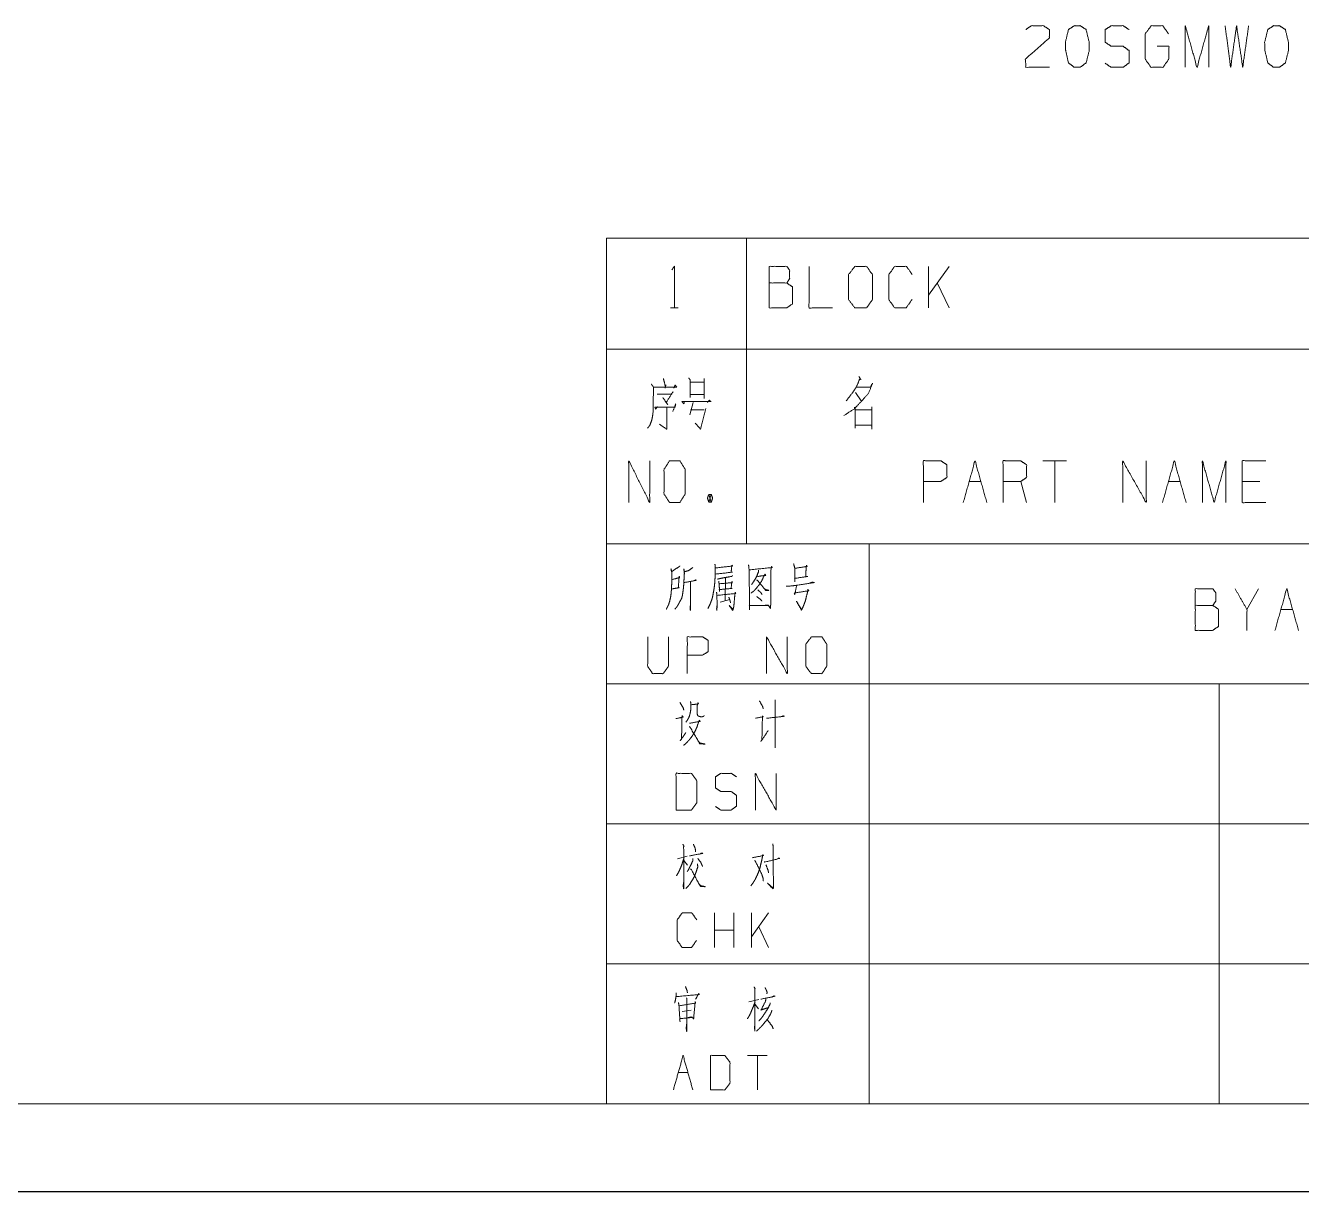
# Model space of a CAD drawing. Header units: millimetres. Extents: x 2210 to 79821, y -19430 to 2344.
# Drawn here: x 10718.9 to 10791.8, y 1492.8 to 1559.4 of the extents above; entities that cross this region are included whole.
import ezdxf

# ---------------------------------------------------------------- set-up
doc = ezdxf.new("R2010")
doc.units = ezdxf.units.MM
doc.layers.add('101', color=7, linetype='Continuous', true_color=0xffffff)

msp = doc.modelspace()

# ---------------------------------------------------------------- linework, layer by layer
msp.add_line((2209.782, 1492.822), (13049.157, 1492.822))
at = {"layer": '101', "color": 72, "linetype": 'Continuous', "lineweight": 18}
for p, q in [((10752.074, 1547.284), (10760.074, 1547.284)), ((10752.074, 1547.284), (10752.074, 1540.934)), ((10760.074, 1547.284), (10760.074, 1540.934)), ((10760.074, 1547.284), (10800.074, 1547.284)), ((10771.646, 1545.672), (10770.479, 1544.022)), ((10770.479, 1543.297), (10770.479, 1545.672)), ((10771.646, 1543.297), (10770.974, 1544.722)), ((10755.743, 1543.297), (10756.168, 1543.297)), ((10752.074, 1540.934), (10760.074, 1540.934)), ((10752.074, 1540.934), (10752.074, 1529.822)), ((10760.074, 1540.934), (10760.074, 1529.822)), ((10760.074, 1540.934), (10800.074, 1540.934)), ((10756.834, 1539.047), (10757.65, 1539.047)), ((10757.666, 1539.272), (10757.666, 1538.122)), ((10756.834, 1538.347), (10757.65, 1538.347)), ((10757.023, 1537.897), (10756.834, 1537.197)), ((10766.306, 1538.472), (10766.624, 1537.997)), ((10756.882, 1537.472), (10757.666, 1537.472)), ((10778.353, 1534.559), (10777.01, 1534.559)), ((10777.682, 1534.559), (10777.682, 1532.184)), ((10772.793, 1533.384), (10773.464, 1533.384)), ((10776.077, 1532.184), (10775.741, 1533.384)), ((10784.175, 1533.384), (10784.847, 1533.384)), ((10789.4, 1533.384), (10788.392, 1533.384)), ((10757.92, 1532.634), (10758.061, 1532.209)), ((10752.074, 1529.822), (10760.074, 1529.822)), ((10760.074, 1529.822), (10800.074, 1529.822)), ((10758.867, 1527.869), (10758.851, 1526.567)), ((10789.329, 1527.251), (10788.658, 1526.076)), ((10758.57, 1526.478), (10759.116, 1526.633)), ((10790.598, 1526.076), (10791.27, 1526.076)), ((10756.691, 1511.972), (10756.135, 1511.827)), ((10756.501, 1511.723), (10756.706, 1511.454)), ((10758.242, 1506.766), (10758.242, 1508.732)), ((10759.354, 1506.766), (10759.354, 1508.732)), ((10761.329, 1508.732), (10760.363, 1507.366)), ((10760.363, 1506.766), (10760.363, 1508.732)), ((10761.329, 1506.766), (10760.773, 1507.946)), ((10759.354, 1507.759), (10758.242, 1507.759)), ((10760.77, 1503.786), (10760.199, 1503.662)), ((10756.395, 1503.103), (10756.922, 1503.186)), ((10760.565, 1503.496), (10760.755, 1503.248)), ((10761.253, 1500.588), (10760.141, 1500.588)), ((10760.697, 1500.588), (10760.697, 1498.621)), ((10756.176, 1499.615), (10756.732, 1499.615))]:
    msp.add_line(p, q, dxfattribs=at)
at = {"layer": '101', "color": 133, "linetype": 'Continuous', "lineweight": 18}
for p, q in [((10752.074, 1529.822), (10932.074, 1529.822)), ((10752.074, 1529.822), (10752.074, 1497.822)), ((10767.074, 1529.822), (10767.074, 1497.822)), ((10752.074, 1521.822), (10932.074, 1521.822)), ((10787.074, 1521.822), (10787.074, 1497.822)), ((10752.074, 1513.822), (10802.074, 1513.822)), ((10752.074, 1505.822), (10802.074, 1505.822)), ((10542.074, 1497.822), (10932.074, 1497.822)), ((10752.074, 1497.822), (10932.074, 1497.822)), ((10517.074, 1492.822), (10937.074, 1492.822))]:
    msp.add_line(p, q, dxfattribs=at)
at = {"layer": '101', "color": 72, "linetype": 'Continuous', "lineweight": 18}
for points, knots in [([(10776.03, 1559.195), (10776.349, 1559.42), (10777.038, 1559.42), (10777.374, 1559.195), (10777.374, 1558.72), (10776.013, 1557.52), (10776.03, 1557.045), (10777.374, 1557.045)], [0, 0, 0.069691, 0.192979, 0.265274, 0.350227, 0.674741, 0.759752, 1, 1]), ([(10779.138, 1557.045), (10779.473, 1557.295), (10779.65, 1557.995), (10779.65, 1558.47), (10779.473, 1559.195), (10779.138, 1559.42), (10778.802, 1559.42), (10778.466, 1559.195), (10778.289, 1558.47), (10778.307, 1557.995), (10778.466, 1557.295), (10778.802, 1557.045), (10779.138, 1557.045)], [0, 0, 0.067524, 0.18397, 0.260583, 0.380943, 0.446139, 0.500306, 0.565503, 0.685862, 0.762528, 0.878309, 0.945833, 1, 1]), ([(10780.566, 1557.27), (10780.901, 1557.045), (10781.591, 1557.045), (10781.927, 1557.295), (10781.927, 1557.995), (10781.591, 1558.245), (10780.919, 1558.245), (10780.566, 1558.47), (10780.566, 1559.195), (10780.919, 1559.42), (10781.591, 1559.42), (10781.927, 1559.195)], [0, 0, 0.068037, 0.184056, 0.254519, 0.372335, 0.442798, 0.555842, 0.62637, 0.748394, 0.818922, 0.931966, 1, 1]), ([(10783.531, 1558.245), (10784.203, 1558.245), (10784.203, 1557.52), (10783.867, 1557.045), (10783.178, 1557.045), (10782.842, 1557.52), (10782.842, 1558.945), (10783.196, 1559.42), (10783.85, 1559.42), (10784.185, 1558.945)], [0, 0, 0.103295, 0.214795, 0.304261, 0.410274, 0.49974, 0.718895, 0.809957, 0.910534, 1, 1]), ([(10785.136, 1557.045), (10785.136, 1559.42), (10785.808, 1557.045), (10786.48, 1559.42), (10786.48, 1557.045)], [0, 0, 0.245192, 0.5, 0.754808, 1, 1]), ([(10787.413, 1559.42), (10787.731, 1557.045), (10788.067, 1559.42), (10788.42, 1557.045), (10788.756, 1559.42)], [0, 0, 0.249745, 0.499742, 0.750003, 1, 1]), ([(10790.52, 1557.045), (10790.856, 1557.295), (10791.033, 1557.995), (10791.033, 1558.47), (10790.856, 1559.195), (10790.52, 1559.42), (10790.184, 1559.42), (10789.848, 1559.195), (10789.672, 1558.47), (10789.689, 1557.995), (10789.848, 1557.295), (10790.184, 1557.045), (10790.52, 1557.045)], [0, 0, 0.067524, 0.18397, 0.260583, 0.380943, 0.446139, 0.500306, 0.565503, 0.685862, 0.762528, 0.878309, 0.945833, 1, 1]), ([(10755.814, 1545.472), (10755.955, 1545.672), (10755.955, 1543.297)], [0, 0, 0.093491, 1, 1]), ([(10761.374, 1544.722), (10761.374, 1545.672), (10762.381, 1545.672), (10762.54, 1545.447), (10762.54, 1544.972), (10762.381, 1544.722), (10761.374, 1544.722), (10761.374, 1543.297), (10762.363, 1543.297), (10762.699, 1543.522), (10762.699, 1544.497), (10762.381, 1544.722)], [0, 0, 0.115917, 0.238846, 0.272468, 0.330427, 0.366584, 0.489512, 0.663388, 0.78416, 0.833484, 0.952452, 1, 1]), ([(10763.65, 1545.672), (10763.65, 1543.297), (10764.993, 1543.297)], [0, 0, 0.638733, 1, 1]), ([(10766.262, 1543.297), (10766.934, 1543.297), (10767.27, 1543.772), (10767.27, 1545.197), (10766.934, 1545.672), (10766.262, 1545.672), (10765.909, 1545.197), (10765.909, 1543.772), (10766.262, 1543.297)], [0, 0, 0.102684, 0.191619, 0.409477, 0.498411, 0.601095, 0.691619, 0.909477, 1, 1]), ([(10769.529, 1543.772), (10769.193, 1543.297), (10768.539, 1543.297), (10768.203, 1543.772), (10768.203, 1545.197), (10768.539, 1545.672), (10769.21, 1545.672), (10769.546, 1545.197)], [0, 0, 0.11457, 0.243368, 0.357935, 0.638584, 0.753151, 0.88543, 1, 1]), ([(10756.772, 1539.297), (10756.85, 1539.197), (10756.85, 1538.172)], [0, 0, 0.110318, 1, 1]), ([(10766.5, 1539.372), (10766.606, 1539.197), (10766.553, 1539.272), (10766.359, 1538.797), (10766.129, 1538.447), (10765.775, 1537.997)], [0, 0, 0.113643, 0.164652, 0.449685, 0.682203, 1, 1]), ([(10754.638, 1538.947), (10754.763, 1538.772), (10754.732, 1537.272), (10754.669, 1536.897), (10754.559, 1536.597), (10754.418, 1536.422)], [0, 0, 0.081566, 0.649824, 0.793832, 0.914832, 1, 1]), ([(10754.779, 1538.772), (10756.081, 1538.772), (10756.003, 1538.897), (10755.924, 1538.722)], [0, 0, 0.79327, 0.883171, 1, 1]), ([(10755.328, 1539.272), (10755.438, 1538.822), (10755.469, 1538.897), (10755.422, 1538.722)], [0, 0, 0.638265, 0.750293, 1, 1]), ([(10766.394, 1538.772), (10767.154, 1538.772), (10767.278, 1538.997), (10767.048, 1538.422), (10766.624, 1537.947), (10766.217, 1537.522), (10765.634, 1537.147)], [0, 0, 0.213824, 0.286066, 0.460275, 0.639447, 0.80491, 1, 1]), ([(10754.983, 1537.647), (10754.889, 1537.522), (10754.842, 1537.622), (10755.987, 1537.622), (10756.034, 1537.822), (10755.861, 1537.372)], [0, 0, 0.074524, 0.127161, 0.67261, 0.770465, 1, 1]), ([(10754.967, 1538.372), (10755.783, 1538.372), (10755.877, 1538.497), (10755.485, 1537.897), (10755.579, 1537.772), (10755.297, 1538.172)], [0, 0, 0.349352, 0.41636, 0.723317, 0.790325, 1, 1]), ([(10756.536, 1537.897), (10756.489, 1537.822), (10756.395, 1537.947), (10758.043, 1537.947), (10757.948, 1538.022), (10757.839, 1537.897)], [0, 0, 0.040633, 0.112439, 0.86841, 0.923643, 1, 1]), ([(10755.516, 1537.647), (10755.516, 1536.372), (10755.108, 1536.647)], [0, 0, 0.721581, 1, 1]), ([(10757.744, 1537.547), (10757.446, 1536.372), (10757.148, 1536.722)], [0, 0, 0.725031, 1, 1]), ([(10766.235, 1537.622), (10766.288, 1537.547), (10766.288, 1536.422), (10766.288, 1536.597), (10767.225, 1536.597), (10767.225, 1536.372), (10767.225, 1537.647), (10767.225, 1537.472), (10766.323, 1537.472)], [0, 0, 0.018725, 0.248079, 0.283757, 0.474741, 0.520613, 0.780549, 0.816226, 1, 1]), ([(10753.354, 1532.184), (10753.354, 1534.559), (10754.546, 1532.184), (10754.546, 1534.559)], [0, 0, 0.320621, 0.679379, 1, 1]), ([(10755.676, 1532.184), (10756.272, 1532.184), (10756.571, 1532.659), (10756.571, 1534.084), (10756.272, 1534.559), (10755.676, 1534.559), (10755.363, 1534.084), (10755.363, 1532.659), (10755.676, 1532.184)], [0, 0, 0.094594, 0.183574, 0.409674, 0.498654, 0.593248, 0.683574, 0.909674, 1, 1]), ([(10770.18, 1532.184), (10770.18, 1534.559), (10771.188, 1534.559), (10771.524, 1534.334), (10771.524, 1533.609), (10771.17, 1533.384), (10770.18, 1533.384)], [0, 0, 0.401146, 0.571314, 0.639588, 0.762043, 0.832817, 1, 1]), ([(10774.733, 1532.184), (10774.733, 1534.559), (10775.741, 1534.559), (10776.077, 1534.334), (10776.077, 1533.609), (10775.741, 1533.384), (10774.733, 1533.384)], [0, 0, 0.400952, 0.571034, 0.639278, 0.761674, 0.829918, 1, 1]), ([(10781.563, 1532.184), (10781.563, 1534.559), (10782.906, 1532.184), (10782.906, 1534.559)], [0, 0, 0.317574, 0.682426, 1, 1]), ([(10786.116, 1532.184), (10786.116, 1534.559), (10786.787, 1532.184), (10787.459, 1534.559), (10787.459, 1532.184)], [0, 0, 0.245192, 0.5, 0.754808, 1, 1]), ([(10789.736, 1532.184), (10788.392, 1532.184), (10788.392, 1534.559), (10789.736, 1534.559)], [0, 0, 0.26539, 0.73461, 1, 1]), ([(10757.92, 1532.209), (10758.061, 1532.209), (10758.14, 1532.434), (10758.061, 1532.634), (10757.92, 1532.634), (10757.842, 1532.434), (10757.92, 1532.209), (10758.061, 1532.634)], [0, 0, 0.086283, 0.23189, 0.363169, 0.449452, 0.580731, 0.726338, 1, 1]), ([(10756.276, 1528.554), (10756.213, 1528.51), (10755.792, 1528.223), (10755.761, 1528.399), (10755.808, 1528.223), (10755.808, 1527.649), (10755.792, 1527.295), (10755.776, 1527.052), (10755.745, 1526.81), (10755.698, 1526.589), (10755.636, 1526.368), (10755.558, 1526.213), (10755.495, 1526.081)], [0, 0, 0.024363, 0.186803, 0.243942, 0.302154, 0.485023, 0.597668, 0.675195, 0.753199, 0.825098, 0.898191, 0.953346, 1, 1]), ([(10757.01, 1528.466), (10756.76, 1528.289), (10756.526, 1528.223), (10756.494, 1528.399), (10756.526, 1528.134), (10756.51, 1527.869), (10756.494, 1527.582), (10756.479, 1527.339), (10756.448, 1527.119), (10756.416, 1526.876), (10756.369, 1526.699), (10756.291, 1526.567), (10756.213, 1526.412), (10756.135, 1526.28), (10756.057, 1526.169), (10755.979, 1526.081)], [0, 0, 0.096323, 0.172941, 0.229419, 0.31342, 0.396988, 0.487497, 0.564126, 0.634338, 0.711439, 0.768976, 0.817389, 0.871907, 0.92032, 0.962889, 1, 1]), ([(10758.273, 1528.664), (10758.289, 1528.466), (10758.289, 1528.112), (10758.273, 1527.781), (10758.258, 1527.56), (10758.227, 1527.273), (10758.18, 1527.03), (10758.133, 1526.765), (10758.07, 1526.567), (10757.992, 1526.368), (10757.868, 1526.125)], [0, 0, 0.076501, 0.212087, 0.339339, 0.424292, 0.535104, 0.630036, 0.733301, 0.813244, 0.895184, 1, 1]), ([(10758.32, 1528.443), (10759.288, 1528.554), (10759.241, 1528.598), (10759.194, 1528.201), (10759.272, 1528.201), (10758.305, 1528.09)], [0, 0, 0.39108, 0.416924, 0.577585, 0.60892, 1, 1]), ([(10760.193, 1528.62), (10760.224, 1528.333), (10760.255, 1526.059), (10760.24, 1526.302), (10761.348, 1526.302), (10761.27, 1526.324), (10761.114, 1526.302)], [0, 0, 0.069512, 0.617083, 0.675676, 0.942511, 0.962039, 1, 1]), ([(10760.24, 1528.333), (10761.551, 1528.466), (10761.504, 1528.532), (10761.473, 1528.333), (10761.457, 1526.346), (10761.442, 1526.125), (10761.332, 1526.302)], [0, 0, 0.32813, 0.348326, 0.398409, 0.893176, 0.948286, 1, 1]), ([(10762.768, 1528.686), (10762.831, 1528.421), (10762.831, 1527.649), (10762.831, 1527.847), (10763.58, 1527.958), (10763.455, 1527.958), (10763.486, 1528.51), (10763.502, 1528.598), (10763.533, 1528.532), (10763.424, 1528.51), (10762.831, 1528.421)], [0, 0, 0.076615, 0.294118, 0.350048, 0.563217, 0.598361, 0.753969, 0.779212, 0.799823, 0.831203, 1, 1]), ([(10755.839, 1527.229), (10755.87, 1527.251), (10756.229, 1527.317), (10756.182, 1527.295), (10756.229, 1527.98), (10756.26, 1527.891), (10755.823, 1527.781)], [0, 0, 0.022681, 0.239273, 0.269981, 0.676983, 0.732557, 1, 1]), ([(10756.51, 1527.604), (10757.212, 1527.737), (10757.166, 1527.759), (10757.088, 1527.715)], [0, 0, 0.834819, 0.895271, 1, 1]), ([(10756.869, 1527.649), (10756.869, 1526.015), (10756.853, 1526.125), (10756.869, 1526.302)], [0, 0, 0.849785, 0.907773, 1, 1]), ([(10759.272, 1528.002), (10759.226, 1527.958), (10758.835, 1527.891), (10758.617, 1527.847), (10758.414, 1527.803)], [0, 0, 0.07226, 0.516589, 0.766867, 1, 1]), ([(10758.492, 1527.693), (10758.508, 1527.538), (10758.539, 1527.097), (10758.523, 1527.207), (10759.257, 1527.273), (10759.194, 1527.273), (10759.241, 1527.671), (10759.272, 1527.604), (10758.508, 1527.538)], [0, 0, 0.056492, 0.217482, 0.258029, 0.525926, 0.548635, 0.694164, 0.720796, 1, 1]), ([(10760.677, 1527.98), (10760.739, 1527.958), (10761.176, 1528.024), (10761.13, 1528.09), (10760.927, 1527.671), (10760.771, 1527.45), (10760.63, 1527.273), (10760.49, 1527.119), (10760.333, 1527.008)], [0, 0, 0.033928, 0.260451, 0.302015, 0.540804, 0.679359, 0.795007, 0.902031, 1, 1]), ([(10760.755, 1528.311), (10760.755, 1528.201), (10760.614, 1527.869), (10760.443, 1527.604), (10760.365, 1527.494)], [0, 0, 0.119857, 0.510439, 0.853216, 1, 1]), ([(10760.646, 1527.737), (10760.692, 1527.737), (10761.176, 1527.163), (10761.348, 1527.163), (10761.176, 1527.207), (10761.098, 1527.251)], [0, 0, 0.037884, 0.645156, 0.784053, 0.927468, 1, 1]), ([(10762.347, 1527.406), (10762.55, 1527.406), (10762.955, 1527.45), (10763.954, 1527.604), (10763.845, 1527.627), (10763.689, 1527.582)], [0, 0, 0.107045, 0.322389, 0.855631, 0.914429, 1, 1]), ([(10758.367, 1527.052), (10758.383, 1526.854), (10758.398, 1526.346), (10758.383, 1526.015), (10758.367, 1526.103), (10758.398, 1526.324)], [0, 0, 0.147471, 0.523365, 0.768668, 0.835023, 1, 1]), ([(10758.398, 1526.876), (10759.46, 1526.986), (10759.429, 1527.052), (10759.413, 1526.942), (10759.366, 1526.434), (10759.351, 1526.235), (10759.288, 1526.015), (10759.085, 1526.302), (10759.304, 1526.081)], [0, 0, 0.374083, 0.399749, 0.43883, 0.61759, 0.687459, 0.767887, 0.891105, 1, 1]), ([(10760.724, 1527.185), (10760.895, 1527.03), (10760.973, 1526.92)], [0, 0, 0.630834, 1, 1]), ([(10762.94, 1527.45), (10762.831, 1526.92), (10762.799, 1527.008), (10763.627, 1527.141), (10763.58, 1527.229), (10763.58, 1527.141), (10763.486, 1526.765), (10763.424, 1526.523), (10763.346, 1526.324), (10763.283, 1526.169), (10763.236, 1526.059), (10763.205, 1526.037), (10762.924, 1526.545), (10763.221, 1526.081)], [0, 0, 0.136367, 0.159976, 0.371153, 0.396349, 0.418608, 0.516111, 0.579315, 0.633124, 0.675136, 0.705359, 0.714999, 0.861275, 1, 1]), ([(10785.71, 1526.301), (10785.71, 1527.251), (10786.717, 1527.251), (10786.876, 1527.026), (10786.876, 1526.551), (10786.717, 1526.301), (10785.71, 1526.301), (10785.71, 1524.876), (10786.699, 1524.876), (10787.035, 1525.101), (10787.035, 1526.076), (10786.717, 1526.301)], [0, 0, 0.115917, 0.238845, 0.272468, 0.330427, 0.366583, 0.489512, 0.663388, 0.78416, 0.833484, 0.952452, 1, 1]), ([(10788.658, 1524.876), (10788.658, 1526.076), (10787.986, 1527.251)], [0, 0, 0.469959, 1, 1]), ([(10759.07, 1526.765), (10759.132, 1526.589), (10759.163, 1526.456)], [0, 0, 0.579215, 1, 1]), ([(10760.661, 1526.81), (10760.864, 1526.655), (10760.958, 1526.545)], [0, 0, 0.637944, 1, 1]), ([(10754.431, 1524.502), (10754.431, 1522.824), (10754.712, 1522.405), (10755.305, 1522.405), (10755.618, 1522.824), (10755.618, 1524.502)], [0, 0, 0.33715, 0.438599, 0.557782, 0.66285, 1, 1]), ([(10756.694, 1522.405), (10756.694, 1524.502), (10757.584, 1524.502), (10757.88, 1524.303), (10757.88, 1523.663), (10757.568, 1523.464), (10756.694, 1523.464)], [0, 0, 0.401145, 0.571312, 0.639588, 0.762043, 0.832818, 1, 1]), ([(10761.22, 1522.405), (10761.22, 1524.502), (10762.406, 1522.405), (10762.406, 1524.502)], [0, 0, 0.317575, 0.682425, 1, 1]), ([(10763.78, 1522.405), (10764.373, 1522.405), (10764.669, 1522.824), (10764.669, 1524.083), (10764.373, 1524.502), (10763.78, 1524.502), (10763.467, 1524.083), (10763.467, 1522.824), (10763.78, 1522.405)], [0, 0, 0.102684, 0.19162, 0.409478, 0.498414, 0.601098, 0.69162, 0.909478, 1, 1]), ([(10756.273, 1520.761), (10756.46, 1520.452), (10756.492, 1520.32)], [0, 0, 0.726452, 1, 1]), ([(10756.882, 1520.805), (10756.898, 1520.607), (10756.898, 1520.386), (10756.866, 1520.187), (10756.819, 1519.988), (10756.757, 1519.856), (10756.695, 1519.745), (10756.617, 1519.635)], [0, 0, 0.161539, 0.340478, 0.503498, 0.668955, 0.787647, 0.890428, 1, 1]), ([(10756.913, 1520.629), (10757.335, 1520.673), (10757.303, 1520.739), (10757.257, 1520.562), (10757.257, 1520.408), (10757.257, 1520.121), (10757.272, 1520.055), (10757.303, 1519.988), (10757.366, 1519.966), (10757.444, 1519.944), (10757.553, 1519.944), (10757.616, 1519.966), (10757.662, 1520.01)], [0, 0, 0.256861, 0.301243, 0.412007, 0.505689, 0.679669, 0.720918, 0.765306, 0.805452, 0.854617, 0.920845, 0.960991, 1, 1]), ([(10760.815, 1520.849), (10761.002, 1520.518), (10761.033, 1520.386)], [0, 0, 0.736529, 1, 1]), ([(10761.704, 1520.916), (10761.72, 1520.761), (10761.72, 1518.178), (10761.704, 1518.354), (10761.72, 1518.575)], [0, 0, 0.049515, 0.872926, 0.929447, 1, 1]), ([(10756.039, 1519.834), (10756.46, 1519.922), (10756.398, 1520.01), (10756.382, 1519.834), (10756.367, 1518.664), (10756.289, 1518.575), (10756.617, 1519.039)], [0, 0, 0.167422, 0.209474, 0.278414, 0.733408, 0.779231, 1, 1]), ([(10756.819, 1519.569), (10757.428, 1519.679), (10757.381, 1519.745), (10757.241, 1519.348), (10757.163, 1519.171), (10757.085, 1519.017), (10756.96, 1518.818), (10756.819, 1518.641), (10756.679, 1518.487), (10756.57, 1518.377), (10756.476, 1518.31)], [0, 0, 0.254941, 0.288363, 0.462053, 0.541623, 0.612966, 0.709673, 0.80267, 0.888733, 0.952733, 1, 1]), ([(10760.581, 1519.856), (10761.018, 1519.944), (10760.986, 1519.988), (10760.955, 1518.619), (10760.893, 1518.531), (10761.314, 1519.149)], [0, 0, 0.163595, 0.183435, 0.685805, 0.725489, 1, 1]), ([(10761.221, 1519.856), (10762.235, 1519.966), (10762.173, 1519.988), (10762.048, 1519.944)], [0, 0, 0.837047, 0.891364, 1, 1]), ([(10756.804, 1519.37), (10756.835, 1519.37), (10757.413, 1518.399), (10757.709, 1518.377), (10757.413, 1518.443), (10757.335, 1518.531)], [0, 0, 0.016597, 0.617583, 0.775731, 0.937327, 1, 1]), ([(10756.055, 1514.612), (10756.929, 1514.612), (10757.241, 1515.031), (10757.241, 1516.29), (10756.929, 1516.709), (10756.055, 1516.709), (10756.055, 1514.612)], [0, 0, 0.142136, 0.227161, 0.43179, 0.516816, 0.658952, 1, 1]), ([(10758.302, 1514.811), (10758.599, 1514.612), (10759.207, 1514.612), (10759.504, 1514.833), (10759.504, 1515.451), (10759.207, 1515.672), (10758.614, 1515.672), (10758.302, 1515.87), (10758.302, 1516.511), (10758.614, 1516.709), (10759.207, 1516.709), (10759.504, 1516.511)], [0, 0, 0.068036, 0.184055, 0.254519, 0.372335, 0.4428, 0.555844, 0.62637, 0.748394, 0.81892, 0.931964, 1, 1]), ([(10760.581, 1514.612), (10760.581, 1516.709), (10761.767, 1514.612), (10761.767, 1516.709)], [0, 0, 0.317575, 0.682425, 1, 1]), ([(10756.442, 1512.655), (10756.516, 1512.531), (10756.486, 1512.572), (10756.486, 1510.13), (10756.457, 1510.274), (10756.486, 1510.481)], [0, 0, 0.048142, 0.065074, 0.880813, 0.930182, 1, 1]), ([(10757.042, 1512.655), (10757.13, 1512.469), (10757.159, 1512.344), (10757.159, 1512.22)], [0, 0, 0.449924, 0.728677, 1, 1]), ([(10761.578, 1512.676), (10761.607, 1512.448), (10761.607, 1510.875), (10761.622, 1510.357), (10761.607, 1510.15), (10761.593, 1510.109), (10761.271, 1510.44), (10761.593, 1510.15)], [0, 0, 0.066217, 0.519982, 0.669307, 0.729162, 0.741827, 0.875056, 1, 1]), ([(10756.486, 1511.827), (10756.398, 1511.537), (10756.296, 1511.289), (10756.194, 1511.061), (10756.077, 1510.854)], [0, 0, 0.285939, 0.539663, 0.775435, 1, 1]), ([(10757.013, 1511.848), (10756.998, 1511.682), (10756.852, 1511.392), (10756.75, 1511.185), (10756.691, 1511.102)], [0, 0, 0.201933, 0.596284, 0.876828, 1, 1]), ([(10756.823, 1511.993), (10757.569, 1512.137), (10757.511, 1512.158), (10757.438, 1512.117)], [0, 0, 0.838754, 0.907252, 1, 1]), ([(10757.291, 1511.848), (10757.467, 1511.62), (10757.511, 1511.516), (10757.569, 1511.392)], [0, 0, 0.535199, 0.744449, 1, 1]), ([(10760.407, 1511.889), (10761.051, 1512.013), (10761.007, 1512.075), (10760.963, 1511.827), (10760.905, 1511.579), (10760.846, 1511.309), (10760.729, 1510.978), (10760.598, 1510.709), (10760.583, 1510.668), (10760.466, 1510.481), (10760.32, 1510.274)], [0, 0, 0.244428, 0.272774, 0.366789, 0.461906, 0.564547, 0.695473, 0.807142, 0.823507, 0.905515, 1, 1]), ([(10760.554, 1511.744), (10760.949, 1510.937), (10761.022, 1510.709), (10761.037, 1510.564)], [0, 0, 0.70022, 0.886543, 1, 1]), ([(10761.081, 1511.661), (10761.124, 1511.641), (10761.973, 1511.848), (10761.915, 1511.868), (10761.856, 1511.827)], [0, 0, 0.045965, 0.873307, 0.932104, 1, 1]), ([(10757.277, 1511.537), (10757.291, 1511.372), (10757.203, 1511.082), (10757.116, 1510.854), (10757.013, 1510.668), (10756.838, 1510.378), (10756.735, 1510.254), (10756.603, 1510.13)], [0, 0, 0.103476, 0.291956, 0.443856, 0.576191, 0.787107, 0.887318, 1, 1]), ([(10756.881, 1511.247), (10756.925, 1511.206), (10757.438, 1510.254), (10757.716, 1510.233), (10757.452, 1510.295), (10757.379, 1510.378)], [0, 0, 0.033497, 0.633662, 0.788434, 0.938664, 1, 1]), ([(10761.183, 1511.475), (10761.315, 1511.165), (10761.329, 1511.02)], [0, 0, 0.698424, 1, 1]), ([(10757.218, 1507.159), (10756.94, 1506.766), (10756.398, 1506.766), (10756.12, 1507.159), (10756.12, 1508.339), (10756.398, 1508.732), (10756.955, 1508.732), (10757.233, 1508.339)], [0, 0, 0.114569, 0.243366, 0.357935, 0.638584, 0.753153, 0.885431, 1, 1]), ([(10756.585, 1504.531), (10756.673, 1504.324), (10756.702, 1504.179)], [0, 0, 0.60334, 1, 1]), ([(10760.506, 1504.511), (10760.565, 1504.407), (10760.55, 1504.428), (10760.55, 1501.985), (10760.536, 1502.171), (10760.55, 1502.378)], [0, 0, 0.039885, 0.048389, 0.86771, 0.930393, 1, 1]), ([(10761.136, 1504.469), (10761.238, 1504.262), (10761.253, 1504.179), (10761.238, 1504.117)], [0, 0, 0.609647, 0.831592, 1, 1]), ([(10756.059, 1504.179), (10756.059, 1503.993), (10756, 1503.703), (10755.971, 1503.6)], [0, 0, 0.316024, 0.817546, 1, 1]), ([(10756.059, 1503.952), (10757.376, 1504.076), (10757.346, 1504.138), (10757.171, 1503.807)], [0, 0, 0.748923, 0.787787, 1, 1]), ([(10756.19, 1503.62), (10756.22, 1503.434), (10756.278, 1502.523), (10756.263, 1502.689), (10756.995, 1502.772), (10756.907, 1502.792), (10756.746, 1502.751)], [0, 0, 0.083431, 0.487204, 0.560752, 0.886551, 0.926463, 1, 1]), ([(10756.995, 1502.772), (10757.054, 1502.668), (10757.142, 1503.662), (10757.171, 1503.579), (10756.249, 1503.434)], [0, 0, 0.055629, 0.522276, 0.563362, 1, 1]), ([(10756.644, 1503.89), (10756.673, 1503.848), (10756.659, 1501.964), (10756.629, 1502.151), (10756.659, 1502.378)], [0, 0, 0.021551, 0.822258, 0.902418, 1, 1]), ([(10760.565, 1503.641), (10760.433, 1503.31), (10760.331, 1503.062), (10760.243, 1502.875), (10760.126, 1502.689)], [0, 0, 0.339096, 0.594725, 0.790666, 1, 1]), ([(10761.428, 1503.6), (10761.414, 1503.496), (10761.238, 1503.186), (10761.224, 1503.165), (10761.092, 1502.958), (10760.946, 1502.751), (10760.785, 1502.565)], [0, 0, 0.084867, 0.374487, 0.395069, 0.594277, 0.800098, 1, 1]), ([(10761.18, 1503.827), (10761.165, 1503.703), (10760.916, 1503.206), (10760.887, 1503.186), (10761.341, 1503.331)], [0, 0, 0.104845, 0.570656, 0.600711, 1, 1]), ([(10760.887, 1503.807), (10761.707, 1503.972), (10761.648, 1503.993), (10761.531, 1503.931)], [0, 0, 0.811187, 0.871426, 1, 1]), ([(10761.531, 1503.186), (10761.487, 1503.041), (10761.311, 1502.71), (10761.136, 1502.503), (10760.946, 1502.275), (10760.785, 1502.109), (10760.653, 1501.985)], [0, 0, 0.100504, 0.349351, 0.529547, 0.726521, 0.879827, 1, 1]), ([(10761.253, 1502.627), (10761.546, 1502.275), (10761.604, 1502.109), (10761.516, 1502.316)], [0, 0, 0.533337, 0.737998, 1, 1]), ([(10755.898, 1498.621), (10756.454, 1500.588), (10757.01, 1498.621)], [0, 0, 0.500001, 1, 1]), ([(10758.019, 1498.621), (10758.839, 1498.621), (10759.131, 1499.015), (10759.131, 1500.195), (10758.839, 1500.588), (10758.019, 1500.588), (10758.019, 1498.621)], [0, 0, 0.142137, 0.227162, 0.431791, 0.516816, 0.658952, 1, 1])]:
    msp.add_open_spline(points, degree=1, knots=knots, dxfattribs=at)
for points in [[(10772.457, 1532.184), (10773.129, 1534.559), (10773.8, 1532.184)], [(10783.839, 1532.184), (10784.511, 1534.559), (10785.183, 1532.184)], [(10790.262, 1524.876), (10790.934, 1527.251), (10791.606, 1524.876)]]:
    msp.add_open_spline(points, degree=1, dxfattribs=at)

doc.saveas('drawing.dxf')
